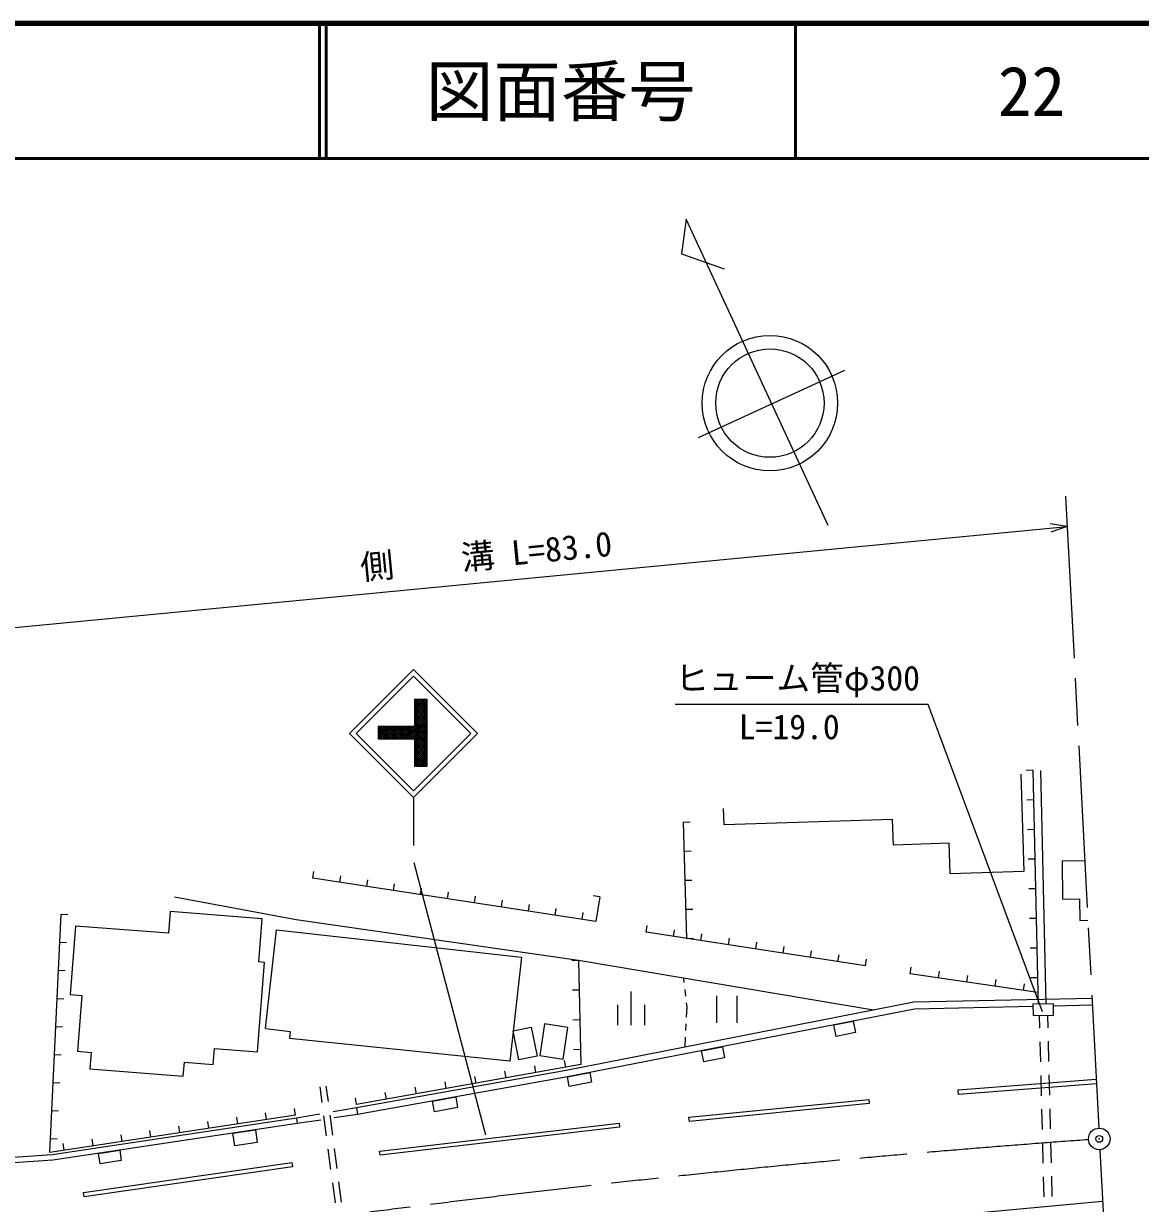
# Model space of a CAD drawing. Units: millimetres, scale not verified. Extents: x 40000 to 680000, y 20000 to 380000.
# Drawn here: x 486816 to 569563, y 292627 to 380000 of the extents above; entities that cross this region are included whole.
import ezdxf
from ezdxf.enums import TextEntityAlignment as Align

# ---------------------------------------------------------------- set-up
doc = ezdxf.new("R2010")
doc.units = ezdxf.units.MM
doc.header["$LTSCALE"] = 1000
doc.header["$PDMODE"] = 32
doc.header["$PDSIZE"] = 500
doc.linetypes.add('CHAIN', pattern=[18.5, 12, -1.5, 3.5, -1.5])
for name, color, linetype, lineweight in [('M-BGD', 7, 'Continuous', 13), ('M-BMK', 2, 'CHAIN', 13), ('M-BMK-SRVR', 3, 'Continuous', 13), ('M-STR-HTXT', 7, 'Continuous', 13), ('M-STR-STRC', 7, 'Continuous', 13), ('M-TTL', 2, 'Continuous', 140), ('M-TTL-LINE', 7, 'Continuous', 50)]:
    doc.layers.add(name, color=color, linetype=linetype, lineweight=lineweight)
doc.layers.add('M-OTRS', color=6, linetype='Continuous')
doc.layers.add('M-TTL-TXT', color=7, linetype='Continuous')
doc.styles.add('ＭＳ ゴシック', font='')
doc.styles.get('ＭＳ ゴシック').set_extended_font_data('MS Gothic')

msp = doc.modelspace()

# ---------------------------------------------------------------- linework, layer by layer
at = {"layer": 'M-BGD'}
for p, q in [((560694, 324425), (560928, 317219)), ((561601, 324701), (561101, 324690)), ((562153, 324675), (562566, 307393)), ((561649, 322507), (561149, 322496)), ((538714, 320654), (538675, 321872)), ((535715, 320867), (536214, 320881)), ((535715, 320867), (536214, 320881)), ((535951, 312252), (535715, 320867)), ((551205, 321059), (538714, 320654)), ((551267, 319167), (551205, 321059)), ((561696, 320313), (561196, 320302)), ((555386, 319301), (551267, 319167)), ((555459, 317041), (555386, 319301)), ((535774, 318714), (536274, 318727)), ((561744, 318119), (561244, 318108)), ((508243, 316705), (508318, 317199)), ((560928, 317219), (555459, 317041)), ((565437, 317988), (563758, 317966)), ((563758, 317966), (563794, 315166)), ((510239, 316401), (510315, 316895)), ((512236, 316097), (512311, 316592)), ((535833, 316560), (536333, 316573)), ((514233, 315793), (514308, 316288)), ((516229, 315490), (516304, 315984)), ((518226, 315186), (518301, 315680)), ((561791, 315925), (561291, 315914)), ((520222, 314882), (520297, 315376)), ((522219, 314578), (522294, 315073)), ((524215, 314275), (524290, 314769)), ((529518, 315324), (529026, 315409)), ((563794, 315166), (565046, 315182)), ((565046, 315182), (565066, 313587)), ((489595, 314040), (490094, 314017)), ((497669, 314236), (497546, 312629)), ((504493, 313711), (497669, 314236)), ((504247, 310510), (504493, 313711)), ((526212, 313971), (526287, 314465)), ((528208, 313667), (528283, 314161)), ((535892, 314406), (536392, 314419)), ((561839, 313731), (561339, 313721)), ((490654, 313159), (490264, 308092)), ((497546, 312629), (490654, 313159)), ((504739, 305575), (505549, 312884)), ((532942, 312712), (533018, 313206)), ((532942, 312712), (533018, 313206)), ((534973, 312401), (535048, 312896)), ((565066, 313587), (565668, 313595)), ((489495, 311965), (489995, 311941)), ((549187, 310228), (532942, 312712)), ((535951, 312252), (536451, 312265)), ((537003, 312091), (537079, 312585)), ((539034, 311780), (539110, 312275)), ((541065, 311470), (541140, 311964)), ((543095, 311159), (543171, 311654)), ((545126, 310849), (545201, 311343)), ((561886, 311538), (561387, 311527)), ((504159, 303852), (504669, 310478)), ((504669, 310478), (504247, 310510)), ((527927, 310626), (527427, 310615)), ((547156, 310538), (547232, 311033)), ((549187, 310228), (549263, 310722)), ((489396, 309889), (489895, 309865)), ((535704, 309311), (535743, 308976)), ((552506, 309627), (552578, 310122)), ((554606, 309321), (554678, 309815)), ((556707, 309014), (556779, 309509)), ((561934, 309344), (561434, 309333)), ((535800, 308479), (535857, 307983)), ((558807, 308707), (558879, 309202)), ((560908, 308400), (560980, 308895)), ((489297, 307813), (489796, 307789)), ((490264, 308092), (491137, 308025)), ((491137, 308025), (490819, 303890)), ((527975, 308422), (527475, 308411)), ((531815, 308331), (531815, 305831)), ((538154, 308011), (538154, 306011)), ((539654, 308011), (539654, 306011)), ((561958, 308247), (561975, 307381)), ((530815, 307331), (530815, 305831)), ((532815, 307331), (532815, 305831)), ((535914, 307486), (535952, 307151)), ((535952, 307151), (535915, 306424)), ((565996, 307304), (563121, 307242)), ((528022, 306217), (527522, 306207)), ((535889, 305924), (535864, 305425)), ((562117, 305603), (562095, 306540)), ((562724, 305640), (562702, 306577)), ((489197, 305737), (489697, 305713)), ((500862, 302911), (500953, 304099)), ((500953, 304099), (504159, 303852)), ((535838, 304926), (535800, 304198)), ((562178, 303104), (562141, 304604)), ((562785, 303141), (562749, 304640)), ((489098, 303661), (489597, 303637)), ((490819, 303890), (491826, 303813)), ((491826, 303813), (491732, 302584)), ((526986, 302713), (526899, 303205)), ((528070, 304013), (527570, 304002)), ((491732, 302584), (498649, 302052)), ((498649, 302052), (498727, 303075)), ((498727, 303075), (500862, 302911)), ((522559, 301922), (522471, 302415)), ((524773, 302318), (524685, 302810)), ((488999, 301585), (489498, 301561)), ((518132, 301132), (518044, 301624)), ((520345, 301527), (520258, 302019)), ((562238, 300605), (562202, 302104)), ((562845, 300642), (562809, 302141)), ((508941, 300102), (508789, 301259)), ((509398, 300163), (509247, 301320)), ((513704, 300341), (513617, 300833)), ((515918, 300736), (515830, 301228)), ((511476, 299712), (509745, 299407)), ((511491, 299945), (511403, 300438)), ((511476, 299712), (511564, 299219)), ((488899, 299509), (489399, 299485)), ((502682, 298513), (502607, 299007)), ((504825, 298838), (504750, 299333)), ((506969, 299164), (506893, 299658)), ((508760, 299233), (507028, 298929)), ((507028, 298929), (507088, 298533)), ((509265, 297623), (509070, 299110)), ((509723, 297685), (509528, 299172)), ((511564, 299219), (509820, 298952)), ((562299, 298105), (562262, 299605)), ((562906, 298142), (562870, 299642)), ((496252, 297536), (496177, 298030)), ((498395, 297861), (498320, 298356)), ((500539, 298187), (500464, 298681)), ((508832, 298800), (507088, 298533)), ((488800, 297433), (489299, 297410)), ((491965, 296884), (491890, 297378)), ((494109, 297210), (494034, 297704)), ((562359, 295606), (562323, 297106)), ((562966, 295643), (562930, 297143)), ((489822, 296558), (489747, 297053)), ((509590, 295144), (509395, 296632)), ((510047, 295206), (509853, 296693)), ((562420, 293107), (562383, 294606)), ((563027, 293144), (562991, 294643)), ((509914, 292665), (509720, 294153)), ((510372, 292727), (510177, 294214)), ((566758, 292768), (556084, 291781))]:
    msp.add_line(p, q, dxfattribs=at)
for points in [[(561601, 324701), (561958, 308247), (552506, 309627)], [(529518, 315324), (529206, 313515), (508243, 316705)], [(549776, 306931), (527927, 310626), (507021, 313619), (498006, 315304)], [(506969, 299164), (488750, 296395), (489595, 314040)], [(505549, 312884), (523705, 310872), (522849, 303153), (506527, 304831)], [(527927, 310626), (528093, 302911), (511491, 299945)], [(565986, 307804), (552781, 307518), (527021, 302481), (511476, 299712)], [(561603, 307209), (552835, 307020), (527113, 301990), (511564, 299219)], [(504739, 305575), (506568, 305366), (506527, 304831)], [(507028, 298929), (488935, 296225), (483879, 295876)], [(507088, 298533), (488979, 295827), (483861, 295474)]]:
    msp.add_lwpolyline(points, dxfattribs=at)
for points in [[(561617, 306531), (563135, 306562), (563118, 307404), (561600, 307373)], [(525409, 305924), (525055, 303584), (526796, 303321), (527150, 305661)], [(546844, 305848), (548285, 306130), (548453, 305273), (547012, 304992)], [(524431, 305685), (524868, 303543), (523519, 303268), (523082, 305410)], [(537051, 303933), (538592, 304234), (538755, 303400), (537214, 303099)], [(527113, 301990), (528759, 302312), (528896, 301612), (527250, 301290)], [(556059, 301040), (566284, 301821), (566310, 301476), (556085, 300695)], [(517112, 300208), (518835, 300515), (518976, 299724), (517252, 299417)], [(536114, 299005), (549445, 300323), (549475, 300018), (536144, 298700)], [(502329, 297822), (503987, 298070), (504124, 297148), (502467, 296900)], [(513197, 296498), (530937, 298581), (530972, 298282), (513232, 296199)], [(492372, 296334), (493940, 296568), (494056, 295792), (492488, 295557)], [(491255, 293429), (506688, 295647), (506733, 295334), (491300, 293116)]]:
    msp.add_lwpolyline(points, close=True, dxfattribs=at)
at = {"layer": 'M-BMK'}
for p, q in [((564023, 344996), (566473, 298201)), ((566557, 296603), (569232, 245517))]:
    msp.add_line(p, q, dxfattribs=at)
msp.add_arc((635057, -656915), 956776, 94.15602, 97.51007, dxfattribs=at)
at = {"layer": 'M-BMK-SRVR'}
for p, q in [((535913, 365526), (535554, 362952)), ((546422, 342842), (535913, 365526)), ((535554, 362952), (538715, 361829)), ((536815, 349354), (547672, 354343))]:
    msp.add_line(p, q, dxfattribs=at)
for centre, radius in [((542111, 351893), 5016), ((542111, 351893), 4013), ((566515, 297402), 800)]:
    msp.add_circle(centre, radius, dxfattribs=at)
at = {"layer": 'M-OTRS'}
msp.add_point((566515, 297402), dxfattribs=at)
at = {"layer": 'M-STR-HTXT'}
for p, q in [((480100, 334707), (564140, 342763)), ((564140, 342763), (562866, 342955)), ((564140, 342763), (562925, 342333)), ((553844, 329563), (535094, 329563)), ((562300, 306808), (553844, 329563))]:
    msp.add_line(p, q, dxfattribs=at)
at = {"layer": 'M-STR-STRC'}
for p, q in [((510961, 327430), (515699, 332168)), ((515699, 332168), (520436, 327430)), ((511456, 327430), (515699, 331673)), ((515699, 331673), (519941, 327430)), ((515781, 329968), (516681, 329968)), ((515781, 329968), (515781, 327936)), ((515781, 329881), (515868, 329968)), ((515781, 329739), (516010, 329968)), ((515781, 329598), (516151, 329968)), ((515781, 329456), (516293, 329968)), ((515781, 329315), (516434, 329968)), ((515781, 329174), (516576, 329968)), ((515781, 329032), (516681, 329932)), ((516681, 328961), (515781, 329861)), ((515781, 328891), (516681, 329791)), ((516681, 328820), (515781, 329720)), ((515781, 328749), (516681, 329649)), ((516681, 328678), (515781, 329578)), ((515781, 328608), (516681, 329508)), ((516681, 328537), (515781, 329437)), ((516681, 329103), (515815, 329968)), ((516681, 329244), (515957, 329968)), ((516681, 329386), (516098, 329968)), ((516681, 329527), (516239, 329968)), ((516681, 329669), (516381, 329968)), ((516681, 329810), (516522, 329968)), ((516681, 329951), (516664, 329968)), ((516681, 329968), (516681, 325003)), ((514916, 327036), (516681, 328801)), ((515057, 327036), (516681, 328659)), ((515781, 328466), (516681, 329366)), ((516681, 328396), (515781, 329296)), ((515781, 328325), (516681, 329225)), ((516681, 328254), (515781, 329154)), ((515781, 328184), (516681, 329084)), ((516681, 328113), (515781, 329013)), ((515781, 328042), (516681, 328942)), ((516681, 327971), (515781, 328871)), ((516681, 327830), (515781, 328730)), ((516681, 327688), (515781, 328588)), ((515781, 327936), (513088, 327936)), ((513088, 327936), (513088, 327036)), ((513088, 327895), (513129, 327936)), ((513088, 327754), (513270, 327936)), ((513088, 327612), (513412, 327936)), ((513088, 327471), (513553, 327936)), ((513088, 327329), (513694, 327936)), ((513088, 327188), (513836, 327936)), ((513088, 327046), (513977, 327936)), ((513939, 327036), (513088, 327887)), ((513798, 327036), (513088, 327745)), ((514080, 327036), (513180, 327936)), ((513219, 327036), (514119, 327936)), ((514222, 327036), (513322, 327936)), ((513360, 327036), (514260, 327936)), ((514363, 327036), (513463, 327936)), ((513502, 327036), (514402, 327936)), ((514505, 327036), (513605, 327936)), ((513643, 327036), (514543, 327936)), ((514646, 327036), (513746, 327936)), ((513784, 327036), (514684, 327936)), ((514788, 327036), (513888, 327936)), ((513926, 327036), (514826, 327936)), ((514929, 327036), (514029, 327936)), ((514067, 327036), (514967, 327936)), ((515071, 327036), (514171, 327936)), ((514209, 327036), (515109, 327936)), ((515212, 327036), (514312, 327936)), ((514350, 327036), (515250, 327936)), ((515353, 327036), (514453, 327936)), ((514492, 327036), (515392, 327936)), ((515495, 327036), (514595, 327936)), ((514633, 327036), (515533, 327936)), ((515636, 327036), (514736, 327936)), ((514774, 327036), (515674, 327936)), ((515778, 327036), (514878, 327936)), ((516681, 326274), (515019, 327936)), ((516681, 326416), (515161, 327936)), ((515199, 327036), (516681, 328518)), ((516681, 326557), (515302, 327936)), ((515340, 327036), (516681, 328376)), ((516681, 326698), (515443, 327936)), ((515481, 327036), (516681, 328235)), ((516681, 326840), (515585, 327936)), ((515623, 327036), (516681, 328094)), ((516681, 326981), (515726, 327936)), ((515764, 327036), (516681, 327952)), ((516681, 327547), (515781, 328447)), ((516681, 327406), (515781, 328306)), ((516681, 327264), (515781, 328164)), ((516681, 327123), (515781, 328023)), ((515781, 326911), (516681, 327811)), ((515781, 326769), (516681, 327669)), ((510961, 327430), (515699, 322692)), ((511456, 327430), (515699, 323187)), ((513656, 327036), (513088, 327604)), ((513515, 327036), (513088, 327463)), ((513373, 327036), (513088, 327321)), ((513232, 327036), (513088, 327180)), ((513090, 327036), (513088, 327038)), ((513088, 327036), (515781, 327036)), ((515699, 323187), (519941, 327430)), ((515699, 322692), (520436, 327430)), ((515781, 326628), (516681, 327528)), ((515781, 326486), (516681, 327386)), ((515781, 326345), (516681, 327245)), ((515781, 326204), (516681, 327104)), ((515781, 327036), (515781, 325003)), ((516681, 326133), (515781, 327033)), ((515781, 326062), (516681, 326962)), ((516681, 325991), (515781, 326891)), ((515781, 325921), (516681, 326821)), ((516681, 325850), (515781, 326750)), ((515781, 325779), (516681, 326679)), ((516681, 325708), (515781, 326608)), ((515781, 325638), (516681, 326538)), ((516681, 325567), (515781, 326467)), ((515781, 325496), (516681, 326396)), ((516681, 325426), (515781, 326326)), ((515781, 325355), (516681, 326255)), ((516681, 325284), (515781, 326184)), ((515781, 325214), (516681, 326114)), ((516681, 325143), (515781, 326043)), ((515781, 325072), (516681, 325972)), ((516679, 325003), (515781, 325901)), ((516537, 325003), (515781, 325760)), ((516396, 325003), (515781, 325618)), ((516254, 325003), (515781, 325477)), ((516113, 325003), (515781, 325336)), ((515972, 325003), (515781, 325194)), ((515830, 325003), (515781, 325053)), ((515853, 325003), (516681, 325831)), ((515995, 325003), (516681, 325689)), ((516136, 325003), (516681, 325548)), ((516277, 325003), (516681, 325407)), ((516419, 325003), (516681, 325265)), ((516560, 325003), (516681, 325124)), ((515781, 325003), (516681, 325003)), ((515699, 322692), (515699, 319137)), ((515735, 317867), (521052, 297705))]:
    msp.add_line(p, q, dxfattribs=at)
at = {"layer": 'M-TTL'}
msp.add_line((680000, 380000), (40000, 380000), dxfattribs=at)
at = {"layer": 'M-TTL-LINE'}
for p, q in [((508747, 380000), (508747, 370000)), ((509247, 380000), (509247, 370000)), ((543997, 380000), (543997, 370000)), ((40000, 370000), (680000, 370000))]:
    msp.add_line(p, q, dxfattribs=at)

# ---------------------------------------------------------------- texts
at = {"layer": 'M-STR-HTXT', "style": 'ＭＳ ゴシック'}
msp.add_text('側\u3000\u3000溝 L=83.0', height=1833, rotation=5.476, dxfattribs=at).set_placement((521223, 339151), align=Align.BOTTOM_CENTER)
msp.add_text('ヒューム管φ300', height=1833, dxfattribs=at).set_placement((535094, 330063), align=Align.BOTTOM_LEFT)
msp.add_text('L=19.0', height=1833, dxfattribs=at).set_placement((543543, 326454), align=Align.BOTTOM_CENTER)
at = {"layer": 'M-TTL-TXT', "style": 'ＭＳ ゴシック'}
for s, p in [('図面番号', (526622, 375000)), ('22', (561497, 375000))]:
    msp.add_text(s, height=3666, dxfattribs=at).set_placement(p, align=Align.MIDDLE_CENTER)

doc.saveas('drawing.dxf')
